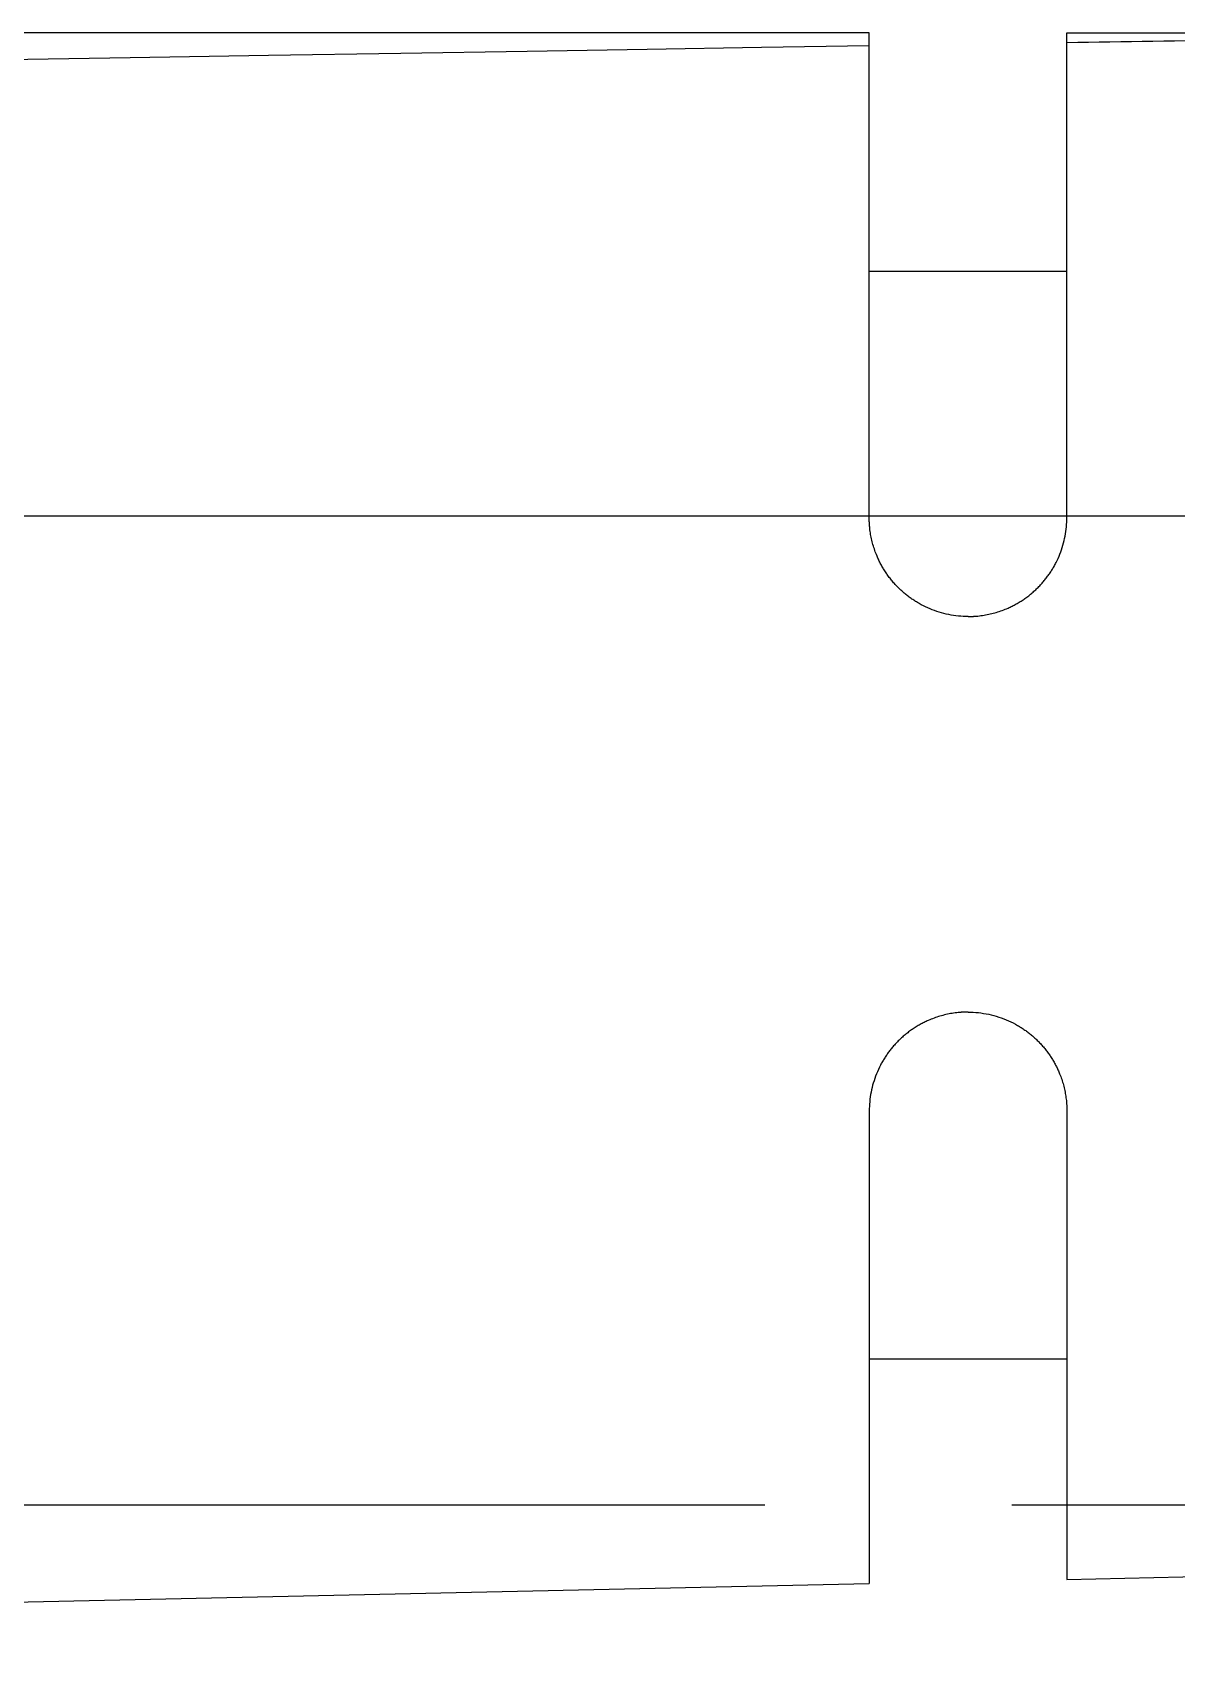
# Model space of a CAD drawing. Header units: inches. Extents: x 0 to 77285, y -118 to 40065.
# Drawn here: x 16904.31 to 16910.1, y 2647.97 to 2656.28 of the extents above; entities that cross this region are included whole.
import ezdxf

# ---------------------------------------------------------------- set-up
doc = ezdxf.new("R2010")
doc.units = ezdxf.units.IN
doc.header["$LTSCALE"] = 5
doc.header["$MEASUREMENT"] = 0
doc.linetypes.add('CENTER', pattern=[2, 1.25, -0.25, 0.25, -0.25])
doc.layers.add('11', color=1, linetype='CENTER')
doc.layers.add('55', color=5, linetype='Continuous')

# ---------------------------------------------------------------- blocks, each defined once
blk = doc.blocks.new('A$C674316cb')
blk.add_line((40.5, 170), (40.5, 5145))
at = {"layer": '11'}
blk.add_line((45.5, 170), (45.5, 5145), dxfattribs=at)
blk = doc.blocks.new('A$Ce6d7c87e')
for p, q in [((-242.0041, -17.5576), (-263.5041, -17.5576)), ((-242.0041, -20.0086), (-242.0041, -17.5576)), ((-241.0041, -20.0086), (-241.0041, -17.5576)), ((-241.0041, -17.5576), (-238.0041, -17.5576)), ((-242.0041, -18.7622), (-241.0041, -18.7622)), ((-242.0041, -23.0086), (-242.0041, -25.3985)), ((-241.0041, -23.0086), (-241.0041, -25.377)), ((-242.0041, -24.2622), (-241.0041, -24.2622)), ((-241.0041, -25.377), (-238.0041, -25.3124)), ((-263.5041, -25.8611), (-242.0041, -25.3985))]:
    blk.add_line(p, q)
for points in [[(-241.0041, -17.606), (-240.9496, -17.6051), (-240.895, -17.6043), (-240.8405, -17.6034), (-240.7861, -17.6025), (-240.7316, -17.6017), (-240.6772, -17.6008), (-240.6228, -17.5999), (-240.5685, -17.5991), (-240.5142, -17.5982), (-240.4599, -17.5973), (-240.4057, -17.5965), (-240.3516, -17.5956), (-240.2974, -17.5948), (-240.2434, -17.5939), (-240.1893, -17.593), (-240.1354, -17.5922), (-240.0814, -17.5913), (-240.0276, -17.5905), (-239.9738, -17.5896), (-239.92, -17.5888)], [(-258.336, -17.8879), (-257.2784, -17.8704), (-256.243, -17.8532), (-255.2304, -17.8365), (-254.241, -17.8203), (-253.2755, -17.8044), (-252.3342, -17.789), (-251.4178, -17.774), (-250.5268, -17.7595), (-249.6616, -17.7454), (-248.8229, -17.7317), (-248.0111, -17.7186), (-247.2268, -17.7059), (-246.4705, -17.6937), (-245.7427, -17.6819), (-245.0439, -17.6707), (-244.3747, -17.6599), (-243.7356, -17.6497), (-243.1271, -17.6399), (-242.5498, -17.6307), (-242.0041, -17.622)], [(-241.5041, -20.5086), (-241.5163, -20.5085), (-241.5286, -20.508), (-241.5408, -20.5072), (-241.5531, -20.5061), (-241.5654, -20.5047), (-241.5776, -20.503), (-241.5898, -20.501), (-241.602, -20.4987), (-241.6141, -20.4961), (-241.6262, -20.4932), (-241.6382, -20.49), (-241.6501, -20.4866), (-241.6619, -20.4828), (-241.6736, -20.4788), (-241.6852, -20.4745), (-241.6967, -20.4699), (-241.708, -20.4651), (-241.7192, -20.46), (-241.7302, -20.4546), (-241.741, -20.4489), (-241.7458, -20.4463), (-241.7506, -20.4436), (-241.7554, -20.4409), (-241.7601, -20.4381), (-241.7649, -20.4352), (-241.7695, -20.4323), (-241.7742, -20.4294), (-241.7788, -20.4264), (-241.7834, -20.4234), (-241.7879, -20.4203), (-241.7924, -20.4171), (-241.7969, -20.4139), (-241.8013, -20.4107), (-241.8057, -20.4074), (-241.8101, -20.404), (-241.8144, -20.4007), (-241.8187, -20.3972), (-241.823, -20.3938), (-241.8272, -20.3903), (-241.8313, -20.3867), (-241.8357, -20.3829), (-241.84, -20.379), (-241.8443, -20.3751), (-241.8485, -20.3711), (-241.8527, -20.3671), (-241.8568, -20.363), (-241.8609, -20.3589), (-241.8649, -20.3548), (-241.8689, -20.3505), (-241.8729, -20.3463), (-241.8767, -20.342), (-241.8806, -20.3377), (-241.8844, -20.3333), (-241.8881, -20.3289), (-241.8918, -20.3244), (-241.8954, -20.3199), (-241.899, -20.3154), (-241.9025, -20.3108), (-241.9059, -20.3062), (-241.9093, -20.3016), (-241.9126, -20.2969), (-241.9159, -20.2923), (-241.9191, -20.2876), (-241.9222, -20.2828), (-241.9253, -20.278), (-241.9284, -20.2732), (-241.9313, -20.2684), (-241.9343, -20.2635), (-241.9371, -20.2586), (-241.9399, -20.2537), (-241.9427, -20.2487), (-241.9454, -20.2437), (-241.948, -20.2387), (-241.9506, -20.2337), (-241.9531, -20.2286), (-241.9556, -20.2235), (-241.958, -20.2184), (-241.9603, -20.2133), (-241.9626, -20.2081), (-241.9648, -20.2029), (-241.9677, -20.1959), (-241.9706, -20.1887), (-241.9733, -20.1816), (-241.9758, -20.1743), (-241.9783, -20.1671), (-241.9807, -20.1598), (-241.9829, -20.1525), (-241.9851, -20.1452), (-241.9871, -20.1378), (-241.989, -20.1304), (-241.9908, -20.123), (-241.9925, -20.1155), (-241.9941, -20.1081), (-241.9956, -20.1006), (-241.9969, -20.0932), (-241.9981, -20.0857), (-241.9993, -20.0782), (-242.0003, -20.0707), (-242.0011, -20.0632), (-242.0019, -20.0558), (-242.0021, -20.0534), (-242.0023, -20.051), (-242.0025, -20.0487), (-242.0027, -20.0463), (-242.0029, -20.044), (-242.003, -20.0416), (-242.0032, -20.0393), (-242.0033, -20.0369), (-242.0035, -20.0345), (-242.0036, -20.0322), (-242.0037, -20.0298), (-242.0038, -20.0275), (-242.0039, -20.0251), (-242.0039, -20.0227), (-242.004, -20.0204), (-242.004, -20.018), (-242.0041, -20.0157), (-242.0041, -20.0133), (-242.0041, -20.011), (-242.0041, -20.0086)], [(-241.5041, -20.5086), (-241.5017, -20.5086), (-241.4992, -20.5086), (-241.4967, -20.5086), (-241.4942, -20.5085), (-241.4918, -20.5085), (-241.4893, -20.5084), (-241.4868, -20.5083), (-241.4843, -20.5082), (-241.4819, -20.5081), (-241.4794, -20.508), (-241.4769, -20.5079), (-241.4745, -20.5077), (-241.472, -20.5076), (-241.4695, -20.5074), (-241.4671, -20.5072), (-241.4646, -20.507), (-241.4621, -20.5068), (-241.4597, -20.5066), (-241.4572, -20.5064), (-241.4547, -20.5062), (-241.4469, -20.5053), (-241.439, -20.5043), (-241.4311, -20.5032), (-241.4233, -20.502), (-241.4154, -20.5007), (-241.4076, -20.4992), (-241.3998, -20.4976), (-241.3921, -20.4958), (-241.3843, -20.494), (-241.3766, -20.492), (-241.3689, -20.4899), (-241.3613, -20.4877), (-241.3537, -20.4854), (-241.3462, -20.483), (-241.3387, -20.4804), (-241.3312, -20.4777), (-241.3238, -20.4749), (-241.3165, -20.472), (-241.3092, -20.469), (-241.3019, -20.4659), (-241.2966, -20.4635), (-241.2914, -20.4611), (-241.2861, -20.4586), (-241.2809, -20.456), (-241.2757, -20.4534), (-241.2705, -20.4507), (-241.2654, -20.4479), (-241.2603, -20.4451), (-241.2553, -20.4423), (-241.2502, -20.4393), (-241.2452, -20.4364), (-241.2403, -20.4333), (-241.2354, -20.4302), (-241.2305, -20.4271), (-241.2257, -20.4239), (-241.2209, -20.4206), (-241.2161, -20.4173), (-241.2114, -20.414), (-241.2067, -20.4106), (-241.2021, -20.4071), (-241.1975, -20.4036), (-241.1929, -20.4), (-241.1884, -20.3963), (-241.1839, -20.3926), (-241.1795, -20.3889), (-241.1751, -20.385), (-241.1707, -20.3812), (-241.1664, -20.3773), (-241.1621, -20.3733), (-241.1579, -20.3693), (-241.1537, -20.3653), (-241.1496, -20.3612), (-241.1455, -20.3571), (-241.1415, -20.3529), (-241.1376, -20.3486), (-241.1337, -20.3444), (-241.1298, -20.3401), (-241.126, -20.3357), (-241.1222, -20.3313), (-241.1185, -20.3269), (-241.1151, -20.3227), (-241.1117, -20.3184), (-241.1083, -20.3141), (-241.105, -20.3098), (-241.1018, -20.3054), (-241.0985, -20.301), (-241.0954, -20.2966), (-241.0923, -20.2921), (-241.0892, -20.2876), (-241.0862, -20.2831), (-241.0832, -20.2785), (-241.0803, -20.2739), (-241.0775, -20.2693), (-241.0747, -20.2646), (-241.0719, -20.26), (-241.0692, -20.2553), (-241.0666, -20.2505), (-241.064, -20.2458), (-241.0614, -20.241), (-241.0589, -20.2362), (-241.0537, -20.2256), (-241.0487, -20.2148), (-241.0439, -20.204), (-241.0394, -20.193), (-241.0352, -20.1819), (-241.0312, -20.1707), (-241.0276, -20.1594), (-241.0241, -20.148), (-241.021, -20.1366), (-241.0181, -20.1251), (-241.0154, -20.1135), (-241.0131, -20.1019), (-241.011, -20.0903), (-241.0092, -20.0786), (-241.0076, -20.0669), (-241.0064, -20.0553), (-241.0054, -20.0436), (-241.0047, -20.0319), (-241.0043, -20.0202), (-241.0041, -20.0086)], [(-241.5041, -22.5086), (-241.5066, -22.5086), (-241.5091, -22.5086), (-241.5115, -22.5087), (-241.514, -22.5087), (-241.5165, -22.5088), (-241.519, -22.5088), (-241.5214, -22.5089), (-241.5239, -22.509), (-241.5264, -22.5091), (-241.5289, -22.5092), (-241.5313, -22.5094), (-241.5338, -22.5095), (-241.5363, -22.5096), (-241.5388, -22.5098), (-241.5412, -22.51), (-241.5437, -22.5102), (-241.5462, -22.5104), (-241.5486, -22.5106), (-241.5511, -22.5108), (-241.5536, -22.5111), (-241.5614, -22.5119), (-241.5692, -22.5129), (-241.577, -22.514), (-241.5848, -22.5152), (-241.5926, -22.5165), (-241.6003, -22.518), (-241.6081, -22.5196), (-241.6158, -22.5213), (-241.6235, -22.5231), (-241.6311, -22.5251), (-241.6388, -22.5271), (-241.6464, -22.5293), (-241.6539, -22.5316), (-241.6614, -22.534), (-241.6689, -22.5366), (-241.6763, -22.5392), (-241.6837, -22.542), (-241.691, -22.5449), (-241.6983, -22.5478), (-241.7055, -22.5509), (-241.7108, -22.5533), (-241.716, -22.5557), (-241.7213, -22.5582), (-241.7265, -22.5608), (-241.7316, -22.5634), (-241.7368, -22.566), (-241.7419, -22.5688), (-241.747, -22.5716), (-241.752, -22.5744), (-241.757, -22.5773), (-241.762, -22.5803), (-241.7669, -22.5833), (-241.7718, -22.5863), (-241.7767, -22.5895), (-241.7815, -22.5926), (-241.7863, -22.5959), (-241.791, -22.5991), (-241.7957, -22.6025), (-241.8004, -22.6058), (-241.805, -22.6093), (-241.8096, -22.6128), (-241.8142, -22.6163), (-241.8187, -22.6199), (-241.8231, -22.6236), (-241.8276, -22.6273), (-241.832, -22.6311), (-241.8363, -22.6349), (-241.8406, -22.6388), (-241.8448, -22.6427), (-241.849, -22.6466), (-241.8532, -22.6506), (-241.8573, -22.6547), (-241.8613, -22.6588), (-241.8653, -22.6629), (-241.8693, -22.6671), (-241.8732, -22.6713), (-241.877, -22.6755), (-241.8808, -22.6798), (-241.8845, -22.6841), (-241.8882, -22.6885), (-241.8916, -22.6926), (-241.895, -22.6968), (-241.8983, -22.701), (-241.9016, -22.7052), (-241.9048, -22.7095), (-241.908, -22.7138), (-241.9111, -22.7182), (-241.9142, -22.7225), (-241.9172, -22.7269), (-241.9202, -22.7313), (-241.9231, -22.7358), (-241.926, -22.7403), (-241.9288, -22.7448), (-241.9316, -22.7493), (-241.9343, -22.7538), (-241.937, -22.7584), (-241.9397, -22.763), (-241.9422, -22.7676), (-241.9447, -22.7723), (-241.9472, -22.7769), (-241.9527, -22.7878), (-241.958, -22.7989), (-241.9629, -22.81), (-241.9676, -22.8213), (-241.972, -22.8326), (-241.9762, -22.8441), (-241.98, -22.8556), (-241.9836, -22.8673), (-241.9868, -22.8789), (-241.9898, -22.8907), (-241.9925, -22.9024), (-241.995, -22.9142), (-241.9971, -22.926), (-241.999, -22.9379), (-242.0005, -22.9497), (-242.0018, -22.9616), (-242.0028, -22.9734), (-242.0036, -22.9852), (-242.004, -22.9969), (-242.0041, -23.0086)], [(-241.5041, -22.5086), (-241.4911, -22.5088), (-241.478, -22.5093), (-241.4649, -22.5102), (-241.4518, -22.5115), (-241.4387, -22.5131), (-241.4256, -22.515), (-241.4126, -22.5173), (-241.3997, -22.52), (-241.3868, -22.5229), (-241.374, -22.5262), (-241.3613, -22.5298), (-241.3488, -22.5337), (-241.3363, -22.5379), (-241.324, -22.5424), (-241.3118, -22.5473), (-241.2998, -22.5524), (-241.288, -22.5578), (-241.2764, -22.5636), (-241.2649, -22.5695), (-241.2537, -22.5758), (-241.249, -22.5786), (-241.2443, -22.5814), (-241.2397, -22.5843), (-241.2351, -22.5872), (-241.2305, -22.5901), (-241.226, -22.5931), (-241.2214, -22.5962), (-241.217, -22.5993), (-241.2125, -22.6025), (-241.2081, -22.6057), (-241.2037, -22.6089), (-241.1994, -22.6122), (-241.1951, -22.6155), (-241.1909, -22.6189), (-241.1867, -22.6223), (-241.1825, -22.6258), (-241.1784, -22.6293), (-241.1743, -22.6328), (-241.1703, -22.6364), (-241.1663, -22.64), (-241.1621, -22.6439), (-241.158, -22.6478), (-241.154, -22.6517), (-241.1499, -22.6557), (-241.146, -22.6597), (-241.1421, -22.6638), (-241.1382, -22.6679), (-241.1344, -22.6721), (-241.1306, -22.6763), (-241.1269, -22.6805), (-241.1232, -22.6848), (-241.1196, -22.6891), (-241.116, -22.6934), (-241.1125, -22.6978), (-241.109, -22.7022), (-241.1056, -22.7066), (-241.1023, -22.7111), (-241.099, -22.7156), (-241.0957, -22.7202), (-241.0925, -22.7247), (-241.0894, -22.7293), (-241.0864, -22.7339), (-241.0834, -22.7385), (-241.0804, -22.7431), (-241.0776, -22.7478), (-241.0747, -22.7525), (-241.0719, -22.7572), (-241.0692, -22.762), (-241.0665, -22.7668), (-241.0639, -22.7716), (-241.0613, -22.7764), (-241.0588, -22.7813), (-241.0564, -22.7861), (-241.054, -22.791), (-241.0516, -22.7959), (-241.0493, -22.8009), (-241.0471, -22.8058), (-241.0449, -22.8108), (-241.0428, -22.8158), (-241.0407, -22.8208), (-241.038, -22.8277), (-241.0354, -22.8346), (-241.0329, -22.8416), (-241.0304, -22.8486), (-241.0281, -22.8556), (-241.0259, -22.8627), (-241.0238, -22.8697), (-241.0218, -22.8768), (-241.0199, -22.884), (-241.0182, -22.8911), (-241.0165, -22.8983), (-241.0149, -22.9055), (-241.0134, -22.9127), (-241.0121, -22.9199), (-241.0108, -22.9271), (-241.0097, -22.9343), (-241.0087, -22.9415), (-241.0077, -22.9488), (-241.0069, -22.956), (-241.0062, -22.9632), (-241.006, -22.9655), (-241.0058, -22.9678), (-241.0056, -22.97), (-241.0054, -22.9723), (-241.0053, -22.9746), (-241.0051, -22.9768), (-241.005, -22.9791), (-241.0049, -22.9814), (-241.0048, -22.9837), (-241.0046, -22.9859), (-241.0045, -22.9882), (-241.0045, -22.9905), (-241.0044, -22.9927), (-241.0043, -22.995), (-241.0043, -22.9973), (-241.0042, -22.9995), (-241.0042, -23.0018), (-241.0041, -23.0041), (-241.0041, -23.0063), (-241.0041, -23.0086)]]:
    blk.add_lwpolyline(points)
blk = doc.blocks.new('A$Cdd77d11a')
for p, q in [((-47.0041, -17.5576), (-68.5041, -17.5576)), ((-47.0041, -20.0086), (-47.0041, -17.5576)), ((-46.0041, -20.0086), (-46.0041, -17.5576)), ((-46.0041, -17.5576), (-43.0041, -17.5576)), ((-47.0041, -18.7622), (-46.0041, -18.7622)), ((-47.0041, -23.0086), (-47.0041, -25.3985)), ((-46.0041, -23.0086), (-46.0041, -25.377)), ((-47.0041, -24.2622), (-46.0041, -24.2622)), ((-46.0041, -25.377), (-43.0041, -25.3124)), ((-68.5041, -25.8611), (-47.0041, -25.3985))]:
    blk.add_line(p, q)
for points in [[(-46.0041, -17.606), (-45.9496, -17.6051), (-45.895, -17.6043), (-45.8405, -17.6034), (-45.7861, -17.6025), (-45.7316, -17.6017), (-45.6772, -17.6008), (-45.6228, -17.5999), (-45.5685, -17.5991), (-45.5142, -17.5982), (-45.4599, -17.5973), (-45.4057, -17.5965), (-45.3516, -17.5956), (-45.2974, -17.5948), (-45.2434, -17.5939), (-45.1893, -17.593), (-45.1354, -17.5922), (-45.0814, -17.5913), (-45.0276, -17.5905), (-44.9738, -17.5896), (-44.92, -17.5888)], [(-63.336, -17.8879), (-62.2784, -17.8704), (-61.243, -17.8532), (-60.2304, -17.8365), (-59.241, -17.8203), (-58.2755, -17.8044), (-57.3342, -17.789), (-56.4178, -17.774), (-55.5268, -17.7595), (-54.6616, -17.7454), (-53.8229, -17.7317), (-53.0111, -17.7186), (-52.2268, -17.7059), (-51.4705, -17.6937), (-50.7427, -17.6819), (-50.0439, -17.6707), (-49.3747, -17.6599), (-48.7356, -17.6497), (-48.1271, -17.6399), (-47.5498, -17.6307), (-47.0041, -17.622)], [(-46.5041, -20.5086), (-46.5163, -20.5085), (-46.5286, -20.508), (-46.5408, -20.5072), (-46.5531, -20.5061), (-46.5654, -20.5047), (-46.5776, -20.503), (-46.5898, -20.501), (-46.602, -20.4987), (-46.6141, -20.4961), (-46.6262, -20.4932), (-46.6382, -20.49), (-46.6501, -20.4866), (-46.6619, -20.4828), (-46.6736, -20.4788), (-46.6852, -20.4745), (-46.6967, -20.4699), (-46.708, -20.4651), (-46.7192, -20.46), (-46.7302, -20.4546), (-46.741, -20.4489), (-46.7458, -20.4463), (-46.7506, -20.4436), (-46.7554, -20.4409), (-46.7601, -20.4381), (-46.7649, -20.4352), (-46.7695, -20.4323), (-46.7742, -20.4294), (-46.7788, -20.4264), (-46.7834, -20.4234), (-46.7879, -20.4203), (-46.7924, -20.4171), (-46.7969, -20.4139), (-46.8013, -20.4107), (-46.8057, -20.4074), (-46.8101, -20.404), (-46.8144, -20.4007), (-46.8187, -20.3972), (-46.823, -20.3938), (-46.8272, -20.3903), (-46.8313, -20.3867), (-46.8357, -20.3829), (-46.84, -20.379), (-46.8443, -20.3751), (-46.8485, -20.3711), (-46.8527, -20.3671), (-46.8568, -20.363), (-46.8609, -20.3589), (-46.8649, -20.3548), (-46.8689, -20.3505), (-46.8729, -20.3463), (-46.8767, -20.342), (-46.8806, -20.3377), (-46.8844, -20.3333), (-46.8881, -20.3289), (-46.8918, -20.3244), (-46.8954, -20.3199), (-46.899, -20.3154), (-46.9025, -20.3108), (-46.9059, -20.3062), (-46.9093, -20.3016), (-46.9126, -20.2969), (-46.9159, -20.2923), (-46.9191, -20.2876), (-46.9222, -20.2828), (-46.9253, -20.278), (-46.9284, -20.2732), (-46.9313, -20.2684), (-46.9343, -20.2635), (-46.9371, -20.2586), (-46.9399, -20.2537), (-46.9427, -20.2487), (-46.9454, -20.2437), (-46.948, -20.2387), (-46.9506, -20.2337), (-46.9531, -20.2286), (-46.9556, -20.2235), (-46.958, -20.2184), (-46.9603, -20.2133), (-46.9626, -20.2081), (-46.9648, -20.2029), (-46.9677, -20.1959), (-46.9706, -20.1887), (-46.9733, -20.1816), (-46.9758, -20.1743), (-46.9783, -20.1671), (-46.9807, -20.1598), (-46.9829, -20.1525), (-46.9851, -20.1452), (-46.9871, -20.1378), (-46.989, -20.1304), (-46.9908, -20.123), (-46.9925, -20.1155), (-46.9941, -20.1081), (-46.9956, -20.1006), (-46.9969, -20.0932), (-46.9981, -20.0857), (-46.9993, -20.0782), (-47.0003, -20.0707), (-47.0011, -20.0632), (-47.0019, -20.0558), (-47.0021, -20.0534), (-47.0023, -20.051), (-47.0025, -20.0487), (-47.0027, -20.0463), (-47.0029, -20.044), (-47.003, -20.0416), (-47.0032, -20.0393), (-47.0033, -20.0369), (-47.0035, -20.0345), (-47.0036, -20.0322), (-47.0037, -20.0298), (-47.0038, -20.0275), (-47.0039, -20.0251), (-47.0039, -20.0227), (-47.004, -20.0204), (-47.004, -20.018), (-47.0041, -20.0157), (-47.0041, -20.0133), (-47.0041, -20.011), (-47.0041, -20.0086)], [(-46.5041, -20.5086), (-46.5017, -20.5086), (-46.4992, -20.5086), (-46.4967, -20.5086), (-46.4942, -20.5085), (-46.4918, -20.5085), (-46.4893, -20.5084), (-46.4868, -20.5083), (-46.4843, -20.5082), (-46.4819, -20.5081), (-46.4794, -20.508), (-46.4769, -20.5079), (-46.4745, -20.5077), (-46.472, -20.5076), (-46.4695, -20.5074), (-46.4671, -20.5072), (-46.4646, -20.507), (-46.4621, -20.5068), (-46.4597, -20.5066), (-46.4572, -20.5064), (-46.4547, -20.5062), (-46.4469, -20.5053), (-46.439, -20.5043), (-46.4311, -20.5032), (-46.4233, -20.502), (-46.4154, -20.5007), (-46.4076, -20.4992), (-46.3998, -20.4976), (-46.3921, -20.4958), (-46.3843, -20.494), (-46.3766, -20.492), (-46.3689, -20.4899), (-46.3613, -20.4877), (-46.3537, -20.4854), (-46.3462, -20.483), (-46.3387, -20.4804), (-46.3312, -20.4777), (-46.3238, -20.4749), (-46.3165, -20.472), (-46.3092, -20.469), (-46.3019, -20.4659), (-46.2966, -20.4635), (-46.2914, -20.4611), (-46.2861, -20.4586), (-46.2809, -20.456), (-46.2757, -20.4534), (-46.2705, -20.4507), (-46.2654, -20.4479), (-46.2603, -20.4451), (-46.2553, -20.4423), (-46.2502, -20.4393), (-46.2452, -20.4364), (-46.2403, -20.4333), (-46.2354, -20.4302), (-46.2305, -20.4271), (-46.2257, -20.4239), (-46.2209, -20.4206), (-46.2161, -20.4173), (-46.2114, -20.414), (-46.2067, -20.4106), (-46.2021, -20.4071), (-46.1975, -20.4036), (-46.1929, -20.4), (-46.1884, -20.3963), (-46.1839, -20.3926), (-46.1795, -20.3889), (-46.1751, -20.385), (-46.1707, -20.3812), (-46.1664, -20.3773), (-46.1621, -20.3733), (-46.1579, -20.3693), (-46.1537, -20.3653), (-46.1496, -20.3612), (-46.1455, -20.3571), (-46.1415, -20.3529), (-46.1376, -20.3486), (-46.1337, -20.3444), (-46.1298, -20.3401), (-46.126, -20.3357), (-46.1222, -20.3313), (-46.1185, -20.3269), (-46.1151, -20.3227), (-46.1117, -20.3184), (-46.1083, -20.3141), (-46.105, -20.3098), (-46.1018, -20.3054), (-46.0985, -20.301), (-46.0954, -20.2966), (-46.0923, -20.2921), (-46.0892, -20.2876), (-46.0862, -20.2831), (-46.0832, -20.2785), (-46.0803, -20.2739), (-46.0775, -20.2693), (-46.0747, -20.2646), (-46.0719, -20.26), (-46.0692, -20.2553), (-46.0666, -20.2505), (-46.064, -20.2458), (-46.0614, -20.241), (-46.0589, -20.2362), (-46.0537, -20.2256), (-46.0487, -20.2148), (-46.0439, -20.204), (-46.0394, -20.193), (-46.0352, -20.1819), (-46.0312, -20.1707), (-46.0276, -20.1594), (-46.0241, -20.148), (-46.021, -20.1366), (-46.0181, -20.1251), (-46.0154, -20.1135), (-46.0131, -20.1019), (-46.011, -20.0903), (-46.0092, -20.0786), (-46.0076, -20.0669), (-46.0064, -20.0553), (-46.0054, -20.0436), (-46.0047, -20.0319), (-46.0043, -20.0202), (-46.0041, -20.0086)], [(-46.5041, -22.5086), (-46.5066, -22.5086), (-46.5091, -22.5086), (-46.5115, -22.5087), (-46.514, -22.5087), (-46.5165, -22.5088), (-46.519, -22.5088), (-46.5214, -22.5089), (-46.5239, -22.509), (-46.5264, -22.5091), (-46.5289, -22.5092), (-46.5313, -22.5094), (-46.5338, -22.5095), (-46.5363, -22.5096), (-46.5388, -22.5098), (-46.5412, -22.51), (-46.5437, -22.5102), (-46.5462, -22.5104), (-46.5486, -22.5106), (-46.5511, -22.5108), (-46.5536, -22.5111), (-46.5614, -22.5119), (-46.5692, -22.5129), (-46.577, -22.514), (-46.5848, -22.5152), (-46.5926, -22.5165), (-46.6003, -22.518), (-46.6081, -22.5196), (-46.6158, -22.5213), (-46.6235, -22.5231), (-46.6311, -22.5251), (-46.6388, -22.5271), (-46.6464, -22.5293), (-46.6539, -22.5316), (-46.6614, -22.534), (-46.6689, -22.5366), (-46.6763, -22.5392), (-46.6837, -22.542), (-46.691, -22.5449), (-46.6983, -22.5478), (-46.7055, -22.5509), (-46.7108, -22.5533), (-46.716, -22.5557), (-46.7213, -22.5582), (-46.7265, -22.5608), (-46.7316, -22.5634), (-46.7368, -22.566), (-46.7419, -22.5688), (-46.747, -22.5716), (-46.752, -22.5744), (-46.757, -22.5773), (-46.762, -22.5803), (-46.7669, -22.5833), (-46.7718, -22.5863), (-46.7767, -22.5895), (-46.7815, -22.5926), (-46.7863, -22.5959), (-46.791, -22.5991), (-46.7957, -22.6025), (-46.8004, -22.6058), (-46.805, -22.6093), (-46.8096, -22.6128), (-46.8142, -22.6163), (-46.8187, -22.6199), (-46.8231, -22.6236), (-46.8276, -22.6273), (-46.832, -22.6311), (-46.8363, -22.6349), (-46.8406, -22.6388), (-46.8448, -22.6427), (-46.849, -22.6466), (-46.8532, -22.6506), (-46.8573, -22.6547), (-46.8613, -22.6588), (-46.8653, -22.6629), (-46.8693, -22.6671), (-46.8732, -22.6713), (-46.877, -22.6755), (-46.8808, -22.6798), (-46.8845, -22.6841), (-46.8882, -22.6885), (-46.8916, -22.6926), (-46.895, -22.6968), (-46.8983, -22.701), (-46.9016, -22.7052), (-46.9048, -22.7095), (-46.908, -22.7138), (-46.9111, -22.7182), (-46.9142, -22.7225), (-46.9172, -22.7269), (-46.9202, -22.7313), (-46.9231, -22.7358), (-46.926, -22.7403), (-46.9288, -22.7448), (-46.9316, -22.7493), (-46.9343, -22.7538), (-46.937, -22.7584), (-46.9397, -22.763), (-46.9422, -22.7676), (-46.9447, -22.7723), (-46.9472, -22.7769), (-46.9527, -22.7878), (-46.958, -22.7989), (-46.9629, -22.81), (-46.9676, -22.8213), (-46.972, -22.8326), (-46.9762, -22.8441), (-46.98, -22.8556), (-46.9836, -22.8673), (-46.9868, -22.8789), (-46.9898, -22.8907), (-46.9925, -22.9024), (-46.995, -22.9142), (-46.9971, -22.926), (-46.999, -22.9379), (-47.0005, -22.9497), (-47.0018, -22.9616), (-47.0028, -22.9734), (-47.0036, -22.9852), (-47.004, -22.9969), (-47.0041, -23.0086)], [(-46.5041, -22.5086), (-46.4911, -22.5088), (-46.478, -22.5093), (-46.4649, -22.5102), (-46.4518, -22.5115), (-46.4387, -22.5131), (-46.4256, -22.515), (-46.4126, -22.5173), (-46.3997, -22.52), (-46.3868, -22.5229), (-46.374, -22.5262), (-46.3613, -22.5298), (-46.3488, -22.5337), (-46.3363, -22.5379), (-46.324, -22.5424), (-46.3118, -22.5473), (-46.2998, -22.5524), (-46.288, -22.5578), (-46.2764, -22.5636), (-46.2649, -22.5695), (-46.2537, -22.5758), (-46.249, -22.5786), (-46.2443, -22.5814), (-46.2397, -22.5843), (-46.2351, -22.5872), (-46.2305, -22.5901), (-46.226, -22.5931), (-46.2214, -22.5962), (-46.217, -22.5993), (-46.2125, -22.6025), (-46.2081, -22.6057), (-46.2037, -22.6089), (-46.1994, -22.6122), (-46.1951, -22.6155), (-46.1909, -22.6189), (-46.1867, -22.6223), (-46.1825, -22.6258), (-46.1784, -22.6293), (-46.1743, -22.6328), (-46.1703, -22.6364), (-46.1663, -22.64), (-46.1621, -22.6439), (-46.158, -22.6478), (-46.154, -22.6517), (-46.1499, -22.6557), (-46.146, -22.6597), (-46.1421, -22.6638), (-46.1382, -22.6679), (-46.1344, -22.6721), (-46.1306, -22.6763), (-46.1269, -22.6805), (-46.1232, -22.6848), (-46.1196, -22.6891), (-46.116, -22.6934), (-46.1125, -22.6978), (-46.109, -22.7022), (-46.1056, -22.7066), (-46.1023, -22.7111), (-46.099, -22.7156), (-46.0957, -22.7202), (-46.0925, -22.7247), (-46.0894, -22.7293), (-46.0864, -22.7339), (-46.0834, -22.7385), (-46.0804, -22.7431), (-46.0776, -22.7478), (-46.0747, -22.7525), (-46.0719, -22.7572), (-46.0692, -22.762), (-46.0665, -22.7668), (-46.0639, -22.7716), (-46.0613, -22.7764), (-46.0588, -22.7813), (-46.0564, -22.7861), (-46.054, -22.791), (-46.0516, -22.7959), (-46.0493, -22.8009), (-46.0471, -22.8058), (-46.0449, -22.8108), (-46.0428, -22.8158), (-46.0407, -22.8208), (-46.038, -22.8277), (-46.0354, -22.8346), (-46.0329, -22.8416), (-46.0304, -22.8486), (-46.0281, -22.8556), (-46.0259, -22.8627), (-46.0238, -22.8697), (-46.0218, -22.8768), (-46.0199, -22.884), (-46.0182, -22.8911), (-46.0165, -22.8983), (-46.0149, -22.9055), (-46.0134, -22.9127), (-46.0121, -22.9199), (-46.0108, -22.9271), (-46.0097, -22.9343), (-46.0087, -22.9415), (-46.0077, -22.9488), (-46.0069, -22.956), (-46.0062, -22.9632), (-46.006, -22.9655), (-46.0058, -22.9678), (-46.0056, -22.97), (-46.0054, -22.9723), (-46.0053, -22.9746), (-46.0051, -22.9768), (-46.005, -22.9791), (-46.0049, -22.9814), (-46.0048, -22.9837), (-46.0046, -22.9859), (-46.0045, -22.9882), (-46.0045, -22.9905), (-46.0044, -22.9927), (-46.0043, -22.995), (-46.0043, -22.9973), (-46.0042, -22.9995), (-46.0042, -23.0018), (-46.0041, -23.0041), (-46.0041, -23.0063), (-46.0041, -23.0086)]]:
    blk.add_lwpolyline(points)
blk = doc.blocks.new('A$C0d65e141')
at = {"layer": '55'}
for name, p in [('A$Ce6d7c87e', (0, 119.5)), ('A$Cdd77d11a', (-195, 119.5))]:
    blk.add_blockref(name, p, dxfattribs=at)
blk = doc.blocks.new('A$C4ccd2fab')
blk.add_blockref('A$C0d65e141', (0, -34.5))

msp = doc.modelspace()

# ---------------------------------------------------------------- block references
at = {"rotation": 270}
msp.add_blockref('A$C674316cb', (16541.76552788, 2694.33538786), dxfattribs=at)
msp.add_blockref('A$C4ccd2fab', (17150.54826047, 2588.83538786, 0))

doc.saveas('drawing.dxf')
